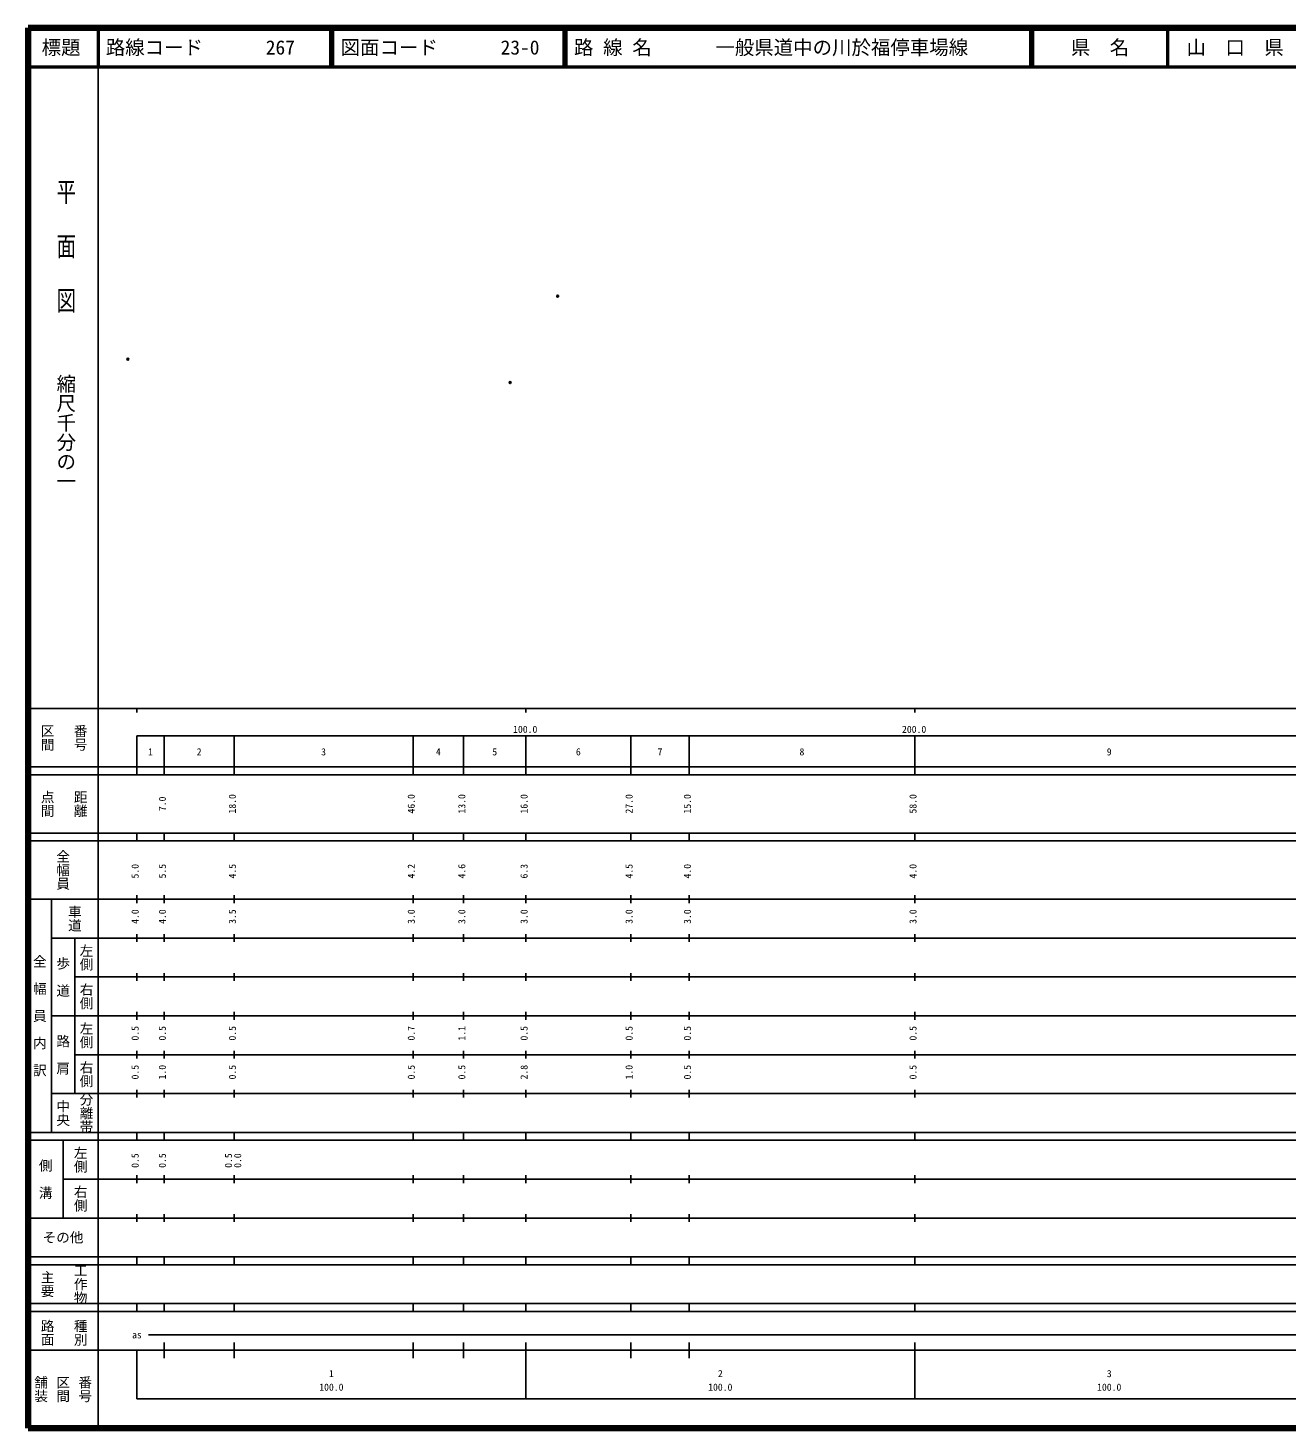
# Model space of a CAD drawing. Units: millimetres on the paper. Extents: x 40 to 680, y 20 to 380.
# Drawn here: x 40 to 363.7, y 20 to 380 of the extents above; entities that cross this region are included whole.
import ezdxf
from ezdxf.enums import TextEntityAlignment as Align

# ---------------------------------------------------------------- set-up
doc = ezdxf.new("R2010")
doc.units = ezdxf.units.MM
doc.header["$PDMODE"] = 32
doc.header["$PDSIZE"] = 0.5
doc.layers.add('S-OTRS', color=6, linetype='Continuous')
doc.layers.add('S-TTL-TXT', color=7, linetype='Continuous')
for name, color, linetype, lineweight in [('S-TTL', 2, 'Continuous', 140), ('S-TTL-BAND', 7, 'Continuous', 25), ('S-TTL-LINE', 7, 'Continuous', 50)]:
    doc.layers.add(name, color=color, linetype=linetype, lineweight=lineweight)
doc.styles.add('@ＭＳ ゴシック', font='')
doc.styles.add('ＭＳ ゴシック', font='')
doc.styles.get('@ＭＳ ゴシック').set_extended_font_data('@MS Gothic')
doc.styles.get('ＭＳ ゴシック').set_extended_font_data('MS Gothic')

msp = doc.modelspace()

# ---------------------------------------------------------------- linework, layer by layer
at = {"layer": 'S-OTRS'}
for p in [(176.184, 311.028), (65.697, 294.809), (163.962, 288.833)]:
    msp.add_point(p, dxfattribs=at)
at = {"layer": 'S-TTL'}
for p, q in [((40, 380), (40, 20)), ((680, 380), (40, 380)), ((40, 20), (680, 20))]:
    msp.add_line(p, q, dxfattribs=at)
at = {"layer": 'S-TTL-BAND'}
for p, q in [((58, 370), (58, 20)), ((40, 205), (579, 205)), ((68, 205), (68, 204)), ((168, 205), (168, 204)), ((268, 205), (268, 204)), ((68, 198), (579, 198)), ((68, 198), (68, 188)), ((75, 188), (75, 198)), ((93, 188), (93, 198)), ((139, 188), (139, 198)), ((152, 188), (152, 198)), ((168, 188), (168, 198)), ((195, 188), (195, 198)), ((210, 188), (210, 198)), ((268, 188), (268, 198)), ((40, 190), (579, 190)), ((40, 188), (579, 188)), ((40, 173), (579, 173)), ((68, 171), (68, 173)), ((75, 171), (75, 173)), ((93, 171), (93, 173)), ((139, 171), (139, 173)), ((152, 171), (152, 173)), ((168, 171), (168, 173)), ((195, 171), (195, 173)), ((210, 171), (210, 173)), ((268, 171), (268, 173)), ((40, 171), (579, 171)), ((40, 156), (579, 156)), ((46, 96), (46, 156)), ((68, 155), (68, 157)), ((75, 155), (75, 157)), ((93, 155), (93, 157)), ((139, 155), (139, 157)), ((152, 155), (152, 157)), ((168, 155), (168, 157)), ((195, 155), (195, 157)), ((210, 155), (210, 157)), ((268, 155), (268, 157)), ((46, 146), (579, 146)), ((52, 146), (52, 106)), ((68, 145), (68, 147)), ((75, 145), (75, 147)), ((93, 145), (93, 147)), ((139, 145), (139, 147)), ((152, 145), (152, 147)), ((168, 145), (168, 147)), ((195, 145), (195, 147)), ((210, 145), (210, 147)), ((268, 145), (268, 147)), ((68, 135), (68, 137)), ((75, 135), (75, 137)), ((93, 135), (93, 137)), ((139, 135), (139, 137)), ((152, 135), (152, 137)), ((168, 135), (168, 137)), ((195, 135), (195, 137)), ((210, 135), (210, 137)), ((268, 135), (268, 137)), ((52, 136), (579, 136)), ((46, 126), (579, 126)), ((68, 125), (68, 127)), ((75, 125), (75, 127)), ((93, 125), (93, 127)), ((139, 125), (139, 127)), ((152, 125), (152, 127)), ((168, 125), (168, 127)), ((195, 125), (195, 127)), ((210, 125), (210, 127)), ((268, 125), (268, 127)), ((52, 116), (579, 116)), ((68, 115), (68, 117)), ((75, 115), (75, 117)), ((93, 115), (93, 117)), ((139, 115), (139, 117)), ((152, 115), (152, 117)), ((168, 115), (168, 117)), ((195, 115), (195, 117)), ((210, 115), (210, 117)), ((268, 115), (268, 117)), ((46, 106), (579, 106)), ((68, 105), (68, 107)), ((75, 105), (75, 107)), ((93, 105), (93, 107)), ((139, 105), (139, 107)), ((152, 105), (152, 107)), ((168, 105), (168, 107)), ((195, 105), (195, 107)), ((210, 105), (210, 107)), ((268, 105), (268, 107)), ((40, 96), (579, 96)), ((40, 94), (579, 94)), ((49, 94), (49, 74)), ((68, 94), (68, 96)), ((75, 94), (75, 96)), ((93, 94), (93, 96)), ((139, 94), (139, 96)), ((152, 94), (152, 96)), ((168, 94), (168, 96)), ((195, 94), (195, 96)), ((210, 94), (210, 96)), ((268, 94), (268, 96)), ((49, 84), (579, 84)), ((68, 83), (68, 85)), ((75, 83), (75, 85)), ((93, 83), (93, 85)), ((139, 83), (139, 85)), ((152, 83), (152, 85)), ((168, 83), (168, 85)), ((195, 83), (195, 85)), ((210, 83), (210, 85)), ((268, 83), (268, 85)), ((40, 74), (579, 74)), ((68, 73), (68, 75)), ((75, 73), (75, 75)), ((93, 73), (93, 75)), ((139, 73), (139, 75)), ((152, 73), (152, 75)), ((168, 73), (168, 75)), ((195, 73), (195, 75)), ((210, 73), (210, 75)), ((268, 73), (268, 75)), ((40, 64), (579, 64)), ((40, 62), (579, 62)), ((68, 62), (68, 64)), ((75, 62), (75, 64)), ((93, 62), (93, 64)), ((139, 62), (139, 64)), ((152, 62), (152, 64)), ((168, 62), (168, 64)), ((195, 62), (195, 64)), ((210, 62), (210, 64)), ((268, 62), (268, 64)), ((40, 52), (579, 52)), ((68, 50), (68, 52)), ((75, 50), (75, 52)), ((93, 50), (93, 52)), ((139, 50), (139, 52)), ((152, 50), (152, 52)), ((168, 50), (168, 52)), ((195, 50), (195, 52)), ((210, 50), (210, 52)), ((268, 50), (268, 52)), ((40, 50), (579, 50)), ((71, 44), (565, 44)), ((40, 40), (579, 40)), ((68, 40), (68, 27.5)), ((75, 38), (75, 42)), ((93, 38), (93, 42)), ((139, 38), (139, 42)), ((152, 38), (152, 42)), ((168, 27.5), (168, 42)), ((195, 38), (195, 42)), ((210, 38), (210, 42)), ((268, 27.5), (268, 42)), ((68, 27.5), (579, 27.5))]:
    msp.add_line(p, q, dxfattribs=at)
at = {"layer": 'S-TTL-LINE'}
for p, q in [((58, 380), (58, 370)), ((117.75, 380), (117.75, 370)), ((118.25, 380), (118.25, 370)), ((177.75, 380), (177.75, 370)), ((178.25, 380), (178.25, 370)), ((297.75, 380), (297.75, 370)), ((298.25, 380), (298.25, 370)), ((333, 380), (333, 370)), ((40, 370), (680, 370))]:
    msp.add_line(p, q, dxfattribs=at)

# ---------------------------------------------------------------- texts
at = {"layer": 'S-TTL-BAND', "style": '@ＭＳ ゴシック', "width": 1.4}
msp.add_text('平  面  図', height=3.666, rotation=270, dxfattribs=at).set_placement((49.777, 306.475), align=Align.MIDDLE_RIGHT)
at = {"layer": 'S-TTL-BAND', "style": '@ＭＳ ゴシック'}
msp.add_text('縮尺千分の一', height=3.666, rotation=270, dxfattribs=at).set_placement((49.777, 261.03), align=Align.MIDDLE_RIGHT)
for s, p in [('区間', (45, 197.5)), ('番号', (53.5, 197.5)), ('点間', (45, 180.5)), ('距離', (53.5, 180.5)), ('全幅員', (49, 163.5)), ('車道', (52, 151)), ('左側', (55, 141)), ('全\u3000幅\u3000員\u3000内\u3000訳', (43, 126)), ('歩\u3000道', (49, 136)), ('右側', (55, 131)), ('左側', (55, 121)), ('路\u3000肩', (49, 116)), ('右側', (55, 111)), ('分離帯', (55, 101)), ('中央', (49, 101)), ('左側', (53.5, 89)), ('側\u3000溝', (44.5, 84)), ('右側', (53.5, 79)), ('工作物', (53.5, 57)), ('主要', (45, 57)), ('路面', (45, 44.5)), ('種別', (53.5, 44.5)), ('舗装', (43.333, 30)), ('区間', (49, 30)), ('番号', (54.667, 30))]:
    msp.add_text(s, height=2.566, rotation=270, dxfattribs=at).set_placement(p, align=Align.MIDDLE_CENTER)
at = {"layer": 'S-TTL-BAND', "style": 'ＭＳ ゴシック'}
for s, p in [('100.0', (167.844, 198.195)), ('200.0', (267.844, 198.195)), ('1', (71.5, 192.405)), ('2', (84, 192.405)), ('3', (116, 192.405)), ('4', (145.5, 192.405)), ('5', (160, 192.405)), ('6', (181.5, 192.405)), ('7', (202.5, 192.405)), ('8', (239, 192.405)), ('9', (318, 192.405)), ('as', (68, 42.5)), ('1', (118, 32.523)), ('2', (218, 32.523)), ('3', (318, 32.523)), ('100.0', (118, 29.033)), ('100.0', (218, 29.033)), ('100.0', (318, 29.033))]:
    msp.add_text(s, height=1.833, dxfattribs=at).set_placement(p, align=Align.BOTTOM_CENTER)
for s, p in [('7.0', (76, 180.5)), ('18.0', (94, 180.5)), ('46.0', (140, 180.5)), ('13.0', (153, 180.5)), ('16.0', (169, 180.5)), ('27.0', (196, 180.5)), ('15.0', (211, 180.5)), ('58.0', (269, 180.5)), ('5.0', (69, 163.174)), ('5.5', (76, 163.174)), ('4.5', (94, 163.174)), ('4.2', (140, 163.174)), ('4.6', (153, 163.174)), ('6.3', (169, 163.174)), ('4.5', (196, 163.174)), ('4.0', (211, 163.174)), ('4.0', (269, 163.174)), ('4.0', (69, 151.5)), ('4.0', (76, 151.5)), ('3.5', (94, 151.5)), ('3.0', (140, 151.5)), ('3.0', (153, 151.5)), ('3.0', (169, 151.5)), ('3.0', (196, 151.5)), ('3.0', (211, 151.5)), ('3.0', (269, 151.5)), ('0.5', (69, 121.5)), ('0.5', (76, 121.5)), ('0.5', (94, 121.5)), ('0.7', (140, 121.5)), ('1.1', (153, 121.5)), ('0.5', (169, 121.5)), ('0.5', (196, 121.5)), ('0.5', (211, 121.5)), ('0.5', (269, 121.5)), ('0.5', (69, 111.5)), ('1.0', (76, 111.5)), ('0.5', (94, 111.5)), ('0.5', (140, 111.5)), ('0.5', (153, 111.5)), ('2.8', (169, 111.5)), ('1.0', (196, 111.5)), ('0.5', (211, 111.5)), ('0.5', (269, 111.5)), ('0.5', (69, 88.764)), ('0.5', (76, 88.764)), ('0.5', (93, 88.764)), ('0.0', (95.37, 88.764))]:
    msp.add_text(s, height=1.833, rotation=90, dxfattribs=at).set_placement(p, align=Align.BOTTOM_CENTER)
msp.add_text('その他', height=2.566, dxfattribs=at).set_placement((49, 69), align=Align.MIDDLE_CENTER)
at = {"layer": 'S-TTL-TXT', "style": 'ＭＳ ゴシック'}
for s, p in [('標題', (48.5, 375)), ('県\u3000名', (315.625, 375)), ('山\u3000口\u3000県', (350.375, 375))]:
    msp.add_text(s, height=3.666, dxfattribs=at).set_placement(p, align=Align.MIDDLE_CENTER)
for s, p in [('路線コード', (60, 375)), ('267', (101.142, 375)), ('図面コード', (120.38, 375)), ('23-0', (161.521, 375)), ('路 線 名', (180.38, 375)), ('一般県道中の川於福停車場線', (216.734, 375))]:
    msp.add_text(s, height=3.666, dxfattribs=at).set_placement(p, align=Align.MIDDLE_LEFT)

doc.saveas('drawing.dxf')
